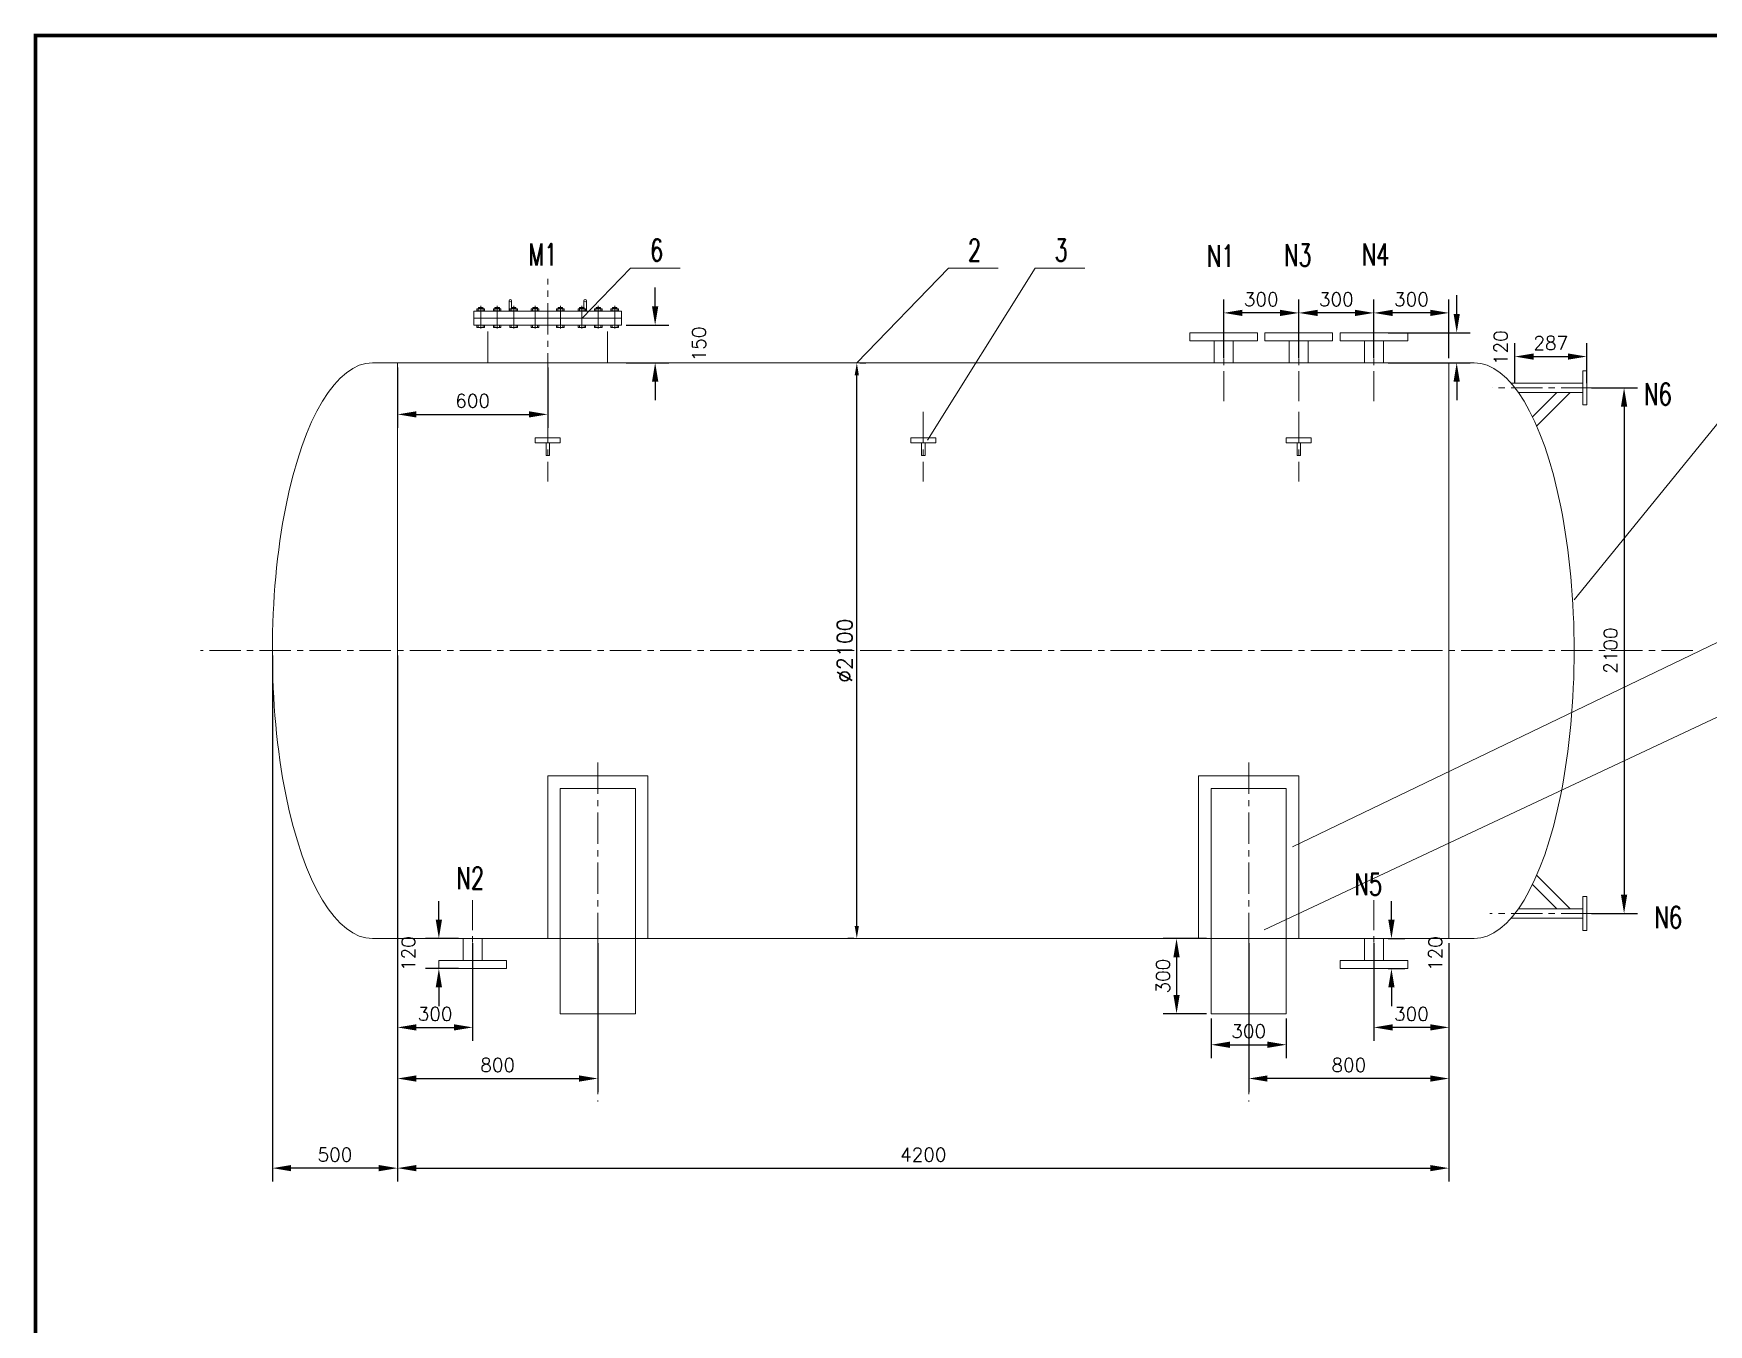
# Model space of a CAD drawing. Extents: x -43674 to -28992, y 5627 to 15941.
# Drawn here: x -43674 to -36983, y 10784 to 15941 of the extents above; entities that cross this region are included whole.
import ezdxf

# ---------------------------------------------------------------- set-up
doc = ezdxf.new("R2010")
doc.units = 0
doc.header["$LTSCALE"] = 100
doc.header["$MEASUREMENT"] = 0
doc.linetypes.add('CENTER', pattern=[2, 1.25, -0.25, 0.25, -0.25])
doc.layers.get('0').update_dxf_attribs({"linetype": 'CONTINUOUS', "lineweight": 15})
doc.layers.get('DEFPOINTS').update_dxf_attribs({"linetype": 'CONTINUOUS', "lineweight": 15})
for name, color, linetype, lineweight in [('CEN', 1, 'CENTER', 9), ('CENTER', 1, 'CENTER', 9), ('DIM', 3, 'CONTINUOUS', 15), ('TEXT', 4, 'CONTINUOUS', 15)]:
    doc.layers.add(name, color=color, linetype=linetype, lineweight=lineweight)
doc.styles.add('ROMANS', font='romans', dxfattribs={"bigfont": 'HZTXT.SHX'})
doc.dimstyles.get("Standard").update_dxf_attribs({"dimtxt": 0.18, "dimasz": 0.18, "dimexe": 0.18, "dimexo": 0.0625, "dimgap": 0.09, "dimtad": 0, "dimtih": 1, "dimtoh": 1, "dimdec": 4, "dimzin": 0, "dimdsep": 46, "dimtxsty": 'Standard', "dimcen": 0.09, "dimadec": 0, "dimazin": 0, "dimtfac": 1, "dimtdec": 4, "dimtofl": 0, "dimtmove": 0, "dimatfit": 3, "dimfxl": 1, "dimtolj": 1, "dimtzin": 0, "dimarcsym": 0})

# ---------------------------------------------------------------- blocks, each defined once
blk = doc.blocks.new('*D6')
at = {"layer": 'DEFPOINTS', "color": 0}
for p in [(-40386, 14625.8), (-40385, 14625.8), (-40384, 12325.8)]:
    blk.add_point(p, dxfattribs=at)
at = {"layer": 'DIM', "color": 0, "lineweight": -2}
for p, q in [((-40373.5, 14625.8), (-40349, 14625.8)), ((-40385, 12375.8), (-40385, 14575.8)), ((-40396.5, 12325.8), (-40421, 12325.8))]:
    blk.add_line(p, q, dxfattribs=at)
at = {"layer": 'DIM', "color": 0}
for points in [[(-40393.4, 14575.8), (-40376.7, 14575.8), (-40385, 14625.8)], [(-40393.4, 12375.8), (-40376.7, 12375.8), (-40385, 12325.8)]]:
    blk.add_solid(points, dxfattribs=at)
at = {"layer": 'DIM', "color": 0, "insert": (-40433, 13475.8), "char_height": 60, "attachment_point": 5, "rotation": 90, "style": 'ROMANS'}
blk.add_mtext('\\A1;%%c2100', dxfattribs=at)
blk = doc.blocks.new('*D7')
at = {"color": 0, "lineweight": -2}
for p, q in [((-42219.5, 12307.1), (-42219.5, 11354.9)), ((-38019.5, 12307.1), (-38019.5, 11354.9)), ((-42144.5, 11408.9), (-38094.5, 11408.9))]:
    blk.add_line(p, q, dxfattribs=at)
at = {"color": 0}
for points in [[(-42144.5, 11421.4), (-42144.5, 11396.4), (-42219.5, 11408.9)], [(-38094.5, 11421.4), (-38094.5, 11396.4), (-38019.5, 11408.9)]]:
    blk.add_solid(points, dxfattribs=at)
at = {"layer": 'DEFPOINTS', "color": 0}
for p in [(-42219.5, 12325.8), (-38019.5, 12325.8), (-38019.5, 11408.9)]:
    blk.add_point(p, dxfattribs=at)
at = {"color": 0, "insert": (-40119.5, 11462.9), "char_height": 54, "attachment_point": 5, "style": 'ROMANS'}
blk.add_mtext('\\A1;4200', dxfattribs=at)
blk = doc.blocks.new('*D8')
at = {"color": 0, "lineweight": -2}
for p, q in [((-42219.5, 14607.1), (-42219.5, 14365.5)), ((-41619.5, 14607.1), (-41619.5, 14365.5)), ((-42144.5, 14419.5), (-41694.5, 14419.5))]:
    blk.add_line(p, q, dxfattribs=at)
at = {"color": 0}
for points in [[(-42144.5, 14432), (-42144.5, 14407), (-42219.5, 14419.5)], [(-41694.5, 14432), (-41694.5, 14407), (-41619.5, 14419.5)]]:
    blk.add_solid(points, dxfattribs=at)
at = {"layer": 'DEFPOINTS', "color": 0}
for p in [(-42219.5, 14625.8), (-41619.5, 14625.8), (-41619.5, 14419.5)]:
    blk.add_point(p, dxfattribs=at)
at = {"color": 0, "insert": (-41919.5, 14473.5), "char_height": 54, "attachment_point": 5, "style": 'ROMANS'}
blk.add_mtext('\\A1;600', dxfattribs=at)
blk = doc.blocks.new('*D9')
at = {"color": 0, "lineweight": -2}
for p, q in [((-41190.5, 14850.8), (-41190.5, 14925.8)), ((-41305.7, 14775.8), (-41136.5, 14775.8)), ((-41305.7, 14625.8), (-41136.5, 14625.8)), ((-41190.5, 14550.8), (-41190.5, 14475.8))]:
    blk.add_line(p, q, dxfattribs=at)
at = {"color": 0}
for points in [[(-41203, 14850.8), (-41178, 14850.8), (-41190.5, 14775.8)], [(-41203, 14550.8), (-41178, 14550.8), (-41190.5, 14625.8)]]:
    blk.add_solid(points, dxfattribs=at)
at = {"layer": 'DEFPOINTS', "color": 0}
for p in [(-41324.5, 14775.8), (-41324.5, 14625.8), (-41190.5, 14625.8)]:
    blk.add_point(p, dxfattribs=at)
at = {"color": 0, "insert": (-41015, 14700.8), "char_height": 54, "attachment_point": 5, "rotation": 90, "style": 'ROMANS'}
blk.add_mtext('\\A1;150', dxfattribs=at)
blk = doc.blocks.new('*D10')
at = {"color": 0, "lineweight": -2}
for p, q in [((-42719.5, 13457.1), (-42719.5, 11354.9)), ((-42219.5, 13457.1), (-42219.5, 11354.9)), ((-42294.5, 11408.9), (-42644.5, 11408.9))]:
    blk.add_line(p, q, dxfattribs=at)
at = {"color": 0}
for points in [[(-42644.5, 11421.4), (-42644.5, 11396.4), (-42719.5, 11408.9)], [(-42294.5, 11421.4), (-42294.5, 11396.4), (-42219.5, 11408.9)]]:
    blk.add_solid(points, dxfattribs=at)
at = {"layer": 'DEFPOINTS', "color": 0}
for p in [(-42719.5, 13475.8), (-42219.5, 13475.8), (-42719.5, 11408.9)]:
    blk.add_point(p, dxfattribs=at)
at = {"color": 0, "insert": (-42469.5, 11462.9), "char_height": 54, "attachment_point": 5, "style": 'ROMANS'}
blk.add_mtext('\\A1;500', dxfattribs=at)
blk = doc.blocks.new('*D11')
at = {"color": 0, "lineweight": -2}
for p, q in [((-37450.7, 14525.8), (-37266.1, 14525.8)), ((-37320.1, 14450.8), (-37320.1, 12500.8)), ((-37450.7, 12425.8), (-37266.1, 12425.8))]:
    blk.add_line(p, q, dxfattribs=at)
at = {"color": 0}
for points in [[(-37332.6, 14450.8), (-37307.6, 14450.8), (-37320.1, 14525.8)], [(-37332.6, 12500.8), (-37307.6, 12500.8), (-37320.1, 12425.8)]]:
    blk.add_solid(points, dxfattribs=at)
at = {"layer": 'DEFPOINTS', "color": 0}
for p in [(-37469.5, 14525.8), (-37469.5, 12425.8), (-37320.1, 12425.8)]:
    blk.add_point(p, dxfattribs=at)
at = {"color": 0, "insert": (-37374.1, 13475.8), "char_height": 54, "attachment_point": 5, "rotation": 90, "style": 'ROMANS'}
blk.add_mtext('\\A1;2100', dxfattribs=at)
blk = doc.blocks.new('*D12')
at = {"color": 0, "lineweight": -2}
for p, q in [((-37756.4, 14544.6), (-37756.4, 14704.4)), ((-37469.5, 14544.6), (-37469.5, 14704.4)), ((-37681.4, 14650.4), (-37544.5, 14650.4))]:
    blk.add_line(p, q, dxfattribs=at)
at = {"color": 0}
for points in [[(-37681.4, 14662.9), (-37681.4, 14637.9), (-37756.4, 14650.4)], [(-37544.5, 14662.9), (-37544.5, 14637.9), (-37469.5, 14650.4)]]:
    blk.add_solid(points, dxfattribs=at)
at = {"layer": 'DEFPOINTS', "color": 0}
for p in [(-37469.5, 14650.4), (-37756.4, 14525.8), (-37469.5, 14525.8)]:
    blk.add_point(p, dxfattribs=at)
at = {"color": 0, "insert": (-37612.9, 14704.4), "char_height": 54, "attachment_point": 5, "style": 'ROMANS'}
blk.add_mtext('\\A1;287', dxfattribs=at)
blk = doc.blocks.new('*D13')
at = {"color": 0, "lineweight": -2}
for p, q in [((-38319.5, 14644.6), (-38319.5, 14878.8)), ((-38019.5, 14644.6), (-38019.5, 14878.8)), ((-38094.5, 14824.8), (-38244.5, 14824.8))]:
    blk.add_line(p, q, dxfattribs=at)
at = {"color": 0}
for points in [[(-38244.5, 14837.3), (-38244.5, 14812.3), (-38319.5, 14824.8)], [(-38094.5, 14837.3), (-38094.5, 14812.3), (-38019.5, 14824.8)]]:
    blk.add_solid(points, dxfattribs=at)
at = {"layer": 'DEFPOINTS', "color": 0}
for p in [(-38319.5, 14824.8), (-38319.5, 14625.8), (-38019.5, 14625.8)]:
    blk.add_point(p, dxfattribs=at)
at = {"color": 0, "insert": (-38169.5, 14878.8), "char_height": 54, "attachment_point": 5, "style": 'ROMANS'}
blk.add_mtext('\\A1;300', dxfattribs=at)
blk = doc.blocks.new('*D14')
at = {"color": 0, "lineweight": -2}
for p, q in [((-38619.5, 14644.6), (-38619.5, 14878.8)), ((-38319.5, 14644.6), (-38319.5, 14878.8)), ((-38394.5, 14824.8), (-38544.5, 14824.8))]:
    blk.add_line(p, q, dxfattribs=at)
at = {"color": 0}
for points in [[(-38544.5, 14837.3), (-38544.5, 14812.3), (-38619.5, 14824.8)], [(-38394.5, 14837.3), (-38394.5, 14812.3), (-38319.5, 14824.8)]]:
    blk.add_solid(points, dxfattribs=at)
at = {"layer": 'DEFPOINTS', "color": 0}
for p in [(-38619.5, 14824.8), (-38619.5, 14625.8), (-38319.5, 14625.8)]:
    blk.add_point(p, dxfattribs=at)
at = {"color": 0, "insert": (-38469.5, 14878.8), "char_height": 54, "attachment_point": 5, "style": 'ROMANS'}
blk.add_mtext('\\A1;300', dxfattribs=at)
blk = doc.blocks.new('*D15')
at = {"color": 0, "lineweight": -2}
for p, q in [((-38919.5, 14644.6), (-38919.5, 14878.8)), ((-38619.5, 14644.6), (-38619.5, 14878.8)), ((-38694.5, 14824.8), (-38844.5, 14824.8))]:
    blk.add_line(p, q, dxfattribs=at)
at = {"color": 0}
for points in [[(-38844.5, 14837.3), (-38844.5, 14812.3), (-38919.5, 14824.8)], [(-38694.5, 14837.3), (-38694.5, 14812.3), (-38619.5, 14824.8)]]:
    blk.add_solid(points, dxfattribs=at)
at = {"layer": 'DEFPOINTS', "color": 0}
for p in [(-38919.5, 14824.8), (-38919.5, 14625.8), (-38619.5, 14625.8)]:
    blk.add_point(p, dxfattribs=at)
at = {"color": 0, "insert": (-38769.5, 14878.8), "char_height": 54, "attachment_point": 5, "style": 'ROMANS'}
blk.add_mtext('\\A1;300', dxfattribs=at)
blk = doc.blocks.new('*D16')
at = {"color": 0, "lineweight": -2}
for p, q in [((-37988.7, 14820.8), (-37988.7, 14895.8)), ((-38262.7, 14745.8), (-37934.7, 14745.8)), ((-38262.7, 14625.8), (-37934.7, 14625.8)), ((-37988.7, 14550.8), (-37988.7, 14475.8))]:
    blk.add_line(p, q, dxfattribs=at)
at = {"color": 0}
for points in [[(-38001.2, 14820.8), (-37976.2, 14820.8), (-37988.7, 14745.8)], [(-38001.2, 14550.8), (-37976.2, 14550.8), (-37988.7, 14625.8)]]:
    blk.add_solid(points, dxfattribs=at)
at = {"layer": 'DEFPOINTS', "color": 0}
for p in [(-38281.5, 14745.8), (-38281.5, 14625.8), (-37988.7, 14625.8)]:
    blk.add_point(p, dxfattribs=at)
at = {"color": 0, "insert": (-37813.2, 14685.8), "char_height": 54, "attachment_point": 5, "rotation": 90, "style": 'ROMANS'}
blk.add_mtext('\\A1;120', dxfattribs=at)
blk = doc.blocks.new('*D17')
at = {"color": 0, "lineweight": -2}
for p, q in [((-38319.5, 12307.1), (-38319.5, 11917)), ((-38019.5, 12307.1), (-38019.5, 11917)), ((-38094.5, 11971), (-38244.5, 11971))]:
    blk.add_line(p, q, dxfattribs=at)
at = {"color": 0}
for points in [[(-38244.5, 11983.5), (-38244.5, 11958.5), (-38319.5, 11971)], [(-38094.5, 11983.5), (-38094.5, 11958.5), (-38019.5, 11971)]]:
    blk.add_solid(points, dxfattribs=at)
at = {"layer": 'DEFPOINTS', "color": 0}
for p in [(-38319.5, 12325.8), (-38019.5, 12325.8), (-38319.5, 11971)]:
    blk.add_point(p, dxfattribs=at)
at = {"color": 0, "insert": (-38169.5, 12025), "char_height": 54, "attachment_point": 5, "style": 'ROMANS'}
blk.add_mtext('\\A1;300', dxfattribs=at)
blk = doc.blocks.new('*D18')
at = {"color": 0, "lineweight": -2}
for p, q in [((-42219.5, 12307.1), (-42219.5, 11917)), ((-41919.5, 12307.1), (-41919.5, 11917)), ((-42144.5, 11971), (-41994.5, 11971))]:
    blk.add_line(p, q, dxfattribs=at)
at = {"color": 0}
for points in [[(-42144.5, 11983.5), (-42144.5, 11958.5), (-42219.5, 11971)], [(-41994.5, 11983.5), (-41994.5, 11958.5), (-41919.5, 11971)]]:
    blk.add_solid(points, dxfattribs=at)
at = {"layer": 'DEFPOINTS', "color": 0}
for p in [(-42219.5, 12325.8), (-41919.5, 12325.8), (-41919.5, 11971)]:
    blk.add_point(p, dxfattribs=at)
at = {"color": 0, "insert": (-42069.5, 12025), "char_height": 54, "attachment_point": 5, "style": 'ROMANS'}
blk.add_mtext('\\A1;300', dxfattribs=at)
blk = doc.blocks.new('*D19')
at = {"color": 0, "lineweight": -2}
for p, q in [((-42054.5, 12400.8), (-42054.5, 12475.8)), ((-41976.2, 12325.8), (-42108.5, 12325.8)), ((-41976.2, 12205.8), (-42108.5, 12205.8)), ((-42054.5, 12130.8), (-42054.5, 12055.8))]:
    blk.add_line(p, q, dxfattribs=at)
at = {"color": 0}
for points in [[(-42067, 12400.8), (-42042, 12400.8), (-42054.5, 12325.8)], [(-42067, 12130.8), (-42042, 12130.8), (-42054.5, 12205.8)]]:
    blk.add_solid(points, dxfattribs=at)
at = {"layer": 'DEFPOINTS', "color": 0}
for p in [(-42054.5, 12325.8), (-41957.5, 12325.8), (-41957.5, 12205.8)]:
    blk.add_point(p, dxfattribs=at)
at = {"color": 0, "insert": (-42176, 12265.8), "char_height": 54, "attachment_point": 5, "rotation": 90, "style": 'ROMANS'}
blk.add_mtext('\\A1;120', dxfattribs=at)
blk = doc.blocks.new('*D20')
at = {"color": 0, "lineweight": -2}
for p, q in [((-38249.4, 12400.8), (-38249.4, 12475.8)), ((-38262.7, 12325.8), (-38195.4, 12325.8)), ((-38262.7, 12205.8), (-38195.4, 12205.8)), ((-38249.4, 12130.8), (-38249.4, 12055.8))]:
    blk.add_line(p, q, dxfattribs=at)
at = {"color": 0}
for points in [[(-38261.9, 12400.8), (-38236.9, 12400.8), (-38249.4, 12325.8)], [(-38261.9, 12130.8), (-38236.9, 12130.8), (-38249.4, 12205.8)]]:
    blk.add_solid(points, dxfattribs=at)
at = {"layer": 'DEFPOINTS', "color": 0}
for p in [(-38281.5, 12325.8), (-38281.5, 12205.8), (-38249.4, 12205.8)]:
    blk.add_point(p, dxfattribs=at)
at = {"color": 0, "insert": (-38073.9, 12265.8), "char_height": 54, "attachment_point": 5, "rotation": 90, "style": 'ROMANS'}
blk.add_mtext('\\A1;120', dxfattribs=at)
blk = doc.blocks.new('*D21')
at = {"color": 0, "lineweight": -2}
for p, q in [((-38819.5, 12307.1), (-38819.5, 11712.8)), ((-38019.5, 12307.1), (-38019.5, 11712.8)), ((-38094.5, 11766.8), (-38744.5, 11766.8))]:
    blk.add_line(p, q, dxfattribs=at)
at = {"color": 0}
for points in [[(-38744.5, 11779.3), (-38744.5, 11754.3), (-38819.5, 11766.8)], [(-38094.5, 11779.3), (-38094.5, 11754.3), (-38019.5, 11766.8)]]:
    blk.add_solid(points, dxfattribs=at)
at = {"layer": 'DEFPOINTS', "color": 0}
for p in [(-38819.5, 12325.8), (-38019.5, 12325.8), (-38819.5, 11766.8)]:
    blk.add_point(p, dxfattribs=at)
at = {"color": 0, "insert": (-38419.5, 11820.8), "char_height": 54, "attachment_point": 5, "style": 'ROMANS'}
blk.add_mtext('\\A1;800', dxfattribs=at)
blk = doc.blocks.new('*D22')
at = {"color": 0, "lineweight": -2}
for p, q in [((-42219.5, 12307.1), (-42219.5, 11712.8)), ((-41419.5, 12307.1), (-41419.5, 11712.8)), ((-42144.5, 11766.8), (-41494.5, 11766.8))]:
    blk.add_line(p, q, dxfattribs=at)
at = {"color": 0}
for points in [[(-42144.5, 11779.3), (-42144.5, 11754.3), (-42219.5, 11766.8)], [(-41494.5, 11779.3), (-41494.5, 11754.3), (-41419.5, 11766.8)]]:
    blk.add_solid(points, dxfattribs=at)
at = {"layer": 'DEFPOINTS', "color": 0}
for p in [(-42219.5, 12325.8), (-41419.5, 12325.8), (-41419.5, 11766.8)]:
    blk.add_point(p, dxfattribs=at)
at = {"color": 0, "insert": (-41819.5, 11820.8), "char_height": 54, "attachment_point": 5, "style": 'ROMANS'}
blk.add_mtext('\\A1;800', dxfattribs=at)
blk = doc.blocks.new('*D23')
at = {"color": 0, "lineweight": -2}
for p, q in [((-38969.5, 12007.1), (-38969.5, 11847.8)), ((-38669.5, 12007.1), (-38669.5, 11847.8)), ((-38894.5, 11901.8), (-38744.5, 11901.8))]:
    blk.add_line(p, q, dxfattribs=at)
at = {"color": 0}
for points in [[(-38894.5, 11914.3), (-38894.5, 11889.3), (-38969.5, 11901.8)], [(-38744.5, 11914.3), (-38744.5, 11889.3), (-38669.5, 11901.8)]]:
    blk.add_solid(points, dxfattribs=at)
at = {"layer": 'DEFPOINTS', "color": 0}
for p in [(-38969.5, 12025.8), (-38669.5, 12025.8), (-38669.5, 11901.8)]:
    blk.add_point(p, dxfattribs=at)
at = {"color": 0, "insert": (-38819.5, 11955.8), "char_height": 54, "attachment_point": 5, "style": 'ROMANS'}
blk.add_mtext('\\A1;300', dxfattribs=at)
blk = doc.blocks.new('*D24')
at = {"color": 0, "lineweight": -2}
for p, q in [((-38988.2, 12325.8), (-39161.8, 12325.8)), ((-39107.8, 12250.8), (-39107.8, 12100.8)), ((-38988.2, 12025.8), (-39161.8, 12025.8))]:
    blk.add_line(p, q, dxfattribs=at)
at = {"color": 0}
for points in [[(-39120.3, 12250.8), (-39095.3, 12250.8), (-39107.8, 12325.8)], [(-39120.3, 12100.8), (-39095.3, 12100.8), (-39107.8, 12025.8)]]:
    blk.add_solid(points, dxfattribs=at)
at = {"layer": 'DEFPOINTS', "color": 0}
for p in [(-38969.5, 12325.8), (-39107.8, 12025.8), (-38969.5, 12025.8)]:
    blk.add_point(p, dxfattribs=at)
at = {"color": 0, "insert": (-39161.8, 12175.8), "char_height": 54, "attachment_point": 5, "rotation": 90, "style": 'ROMANS'}
blk.add_mtext('\\A1;300', dxfattribs=at)

msp = doc.modelspace()

# ---------------------------------------------------------------- linework, layer by layer
for p, q in [((-41482.3, 14803.80287), (-41288.31788, 15004.09406)), ((-41288.31788, 15004.09406), (-41090.07397, 15004.09406)), ((-40385.04167, 14625.80287), (-40018.66646, 15004.09406)), ((-40102.03542, 14315.99175), (-39672.80807, 15004.09406)), ((-40018.66646, 15004.09406), (-39820.42255, 15004.09406)), ((-39672.80807, 15004.09406), (-39474.56416, 15004.09406)), ((-37519.49979, 13678.52867), (-36608.93059, 14798.86786)), ((-42319.49979, 14625.80287), (-42219.49979, 14625.80287)), ((-38019.49979, 14625.80287), (-38019.49979, 12325.80287)), ((-37919.49979, 14625.80287), (-38019.49979, 14625.80287)), ((-41669.49979, 14325.80287), (-41569.49979, 14325.80287)), ((-41669.49979, 14305.80287), (-41669.49979, 14325.80287)), ((-41569.49979, 14325.80287), (-41569.49979, 14305.80287)), ((-40169.49979, 14325.80287), (-40069.49979, 14325.80287)), ((-40169.49979, 14305.80287), (-40169.49979, 14325.80287)), ((-40069.49979, 14325.80287), (-40069.49979, 14305.80287)), ((-38669.49979, 14325.80287), (-38569.49979, 14325.80287)), ((-38669.49979, 14305.80287), (-38669.49979, 14325.80287)), ((-38569.49979, 14325.80287), (-38569.49979, 14305.80287)), ((-41569.49979, 14305.80287), (-41669.49979, 14305.80287)), ((-41626.49979, 14255.80287), (-41626.49979, 14305.80287)), ((-41626.49979, 14255.80287), (-41612.49979, 14255.80287)), ((-41612.49979, 14255.80287), (-41612.49979, 14305.80287)), ((-40069.49979, 14305.80287), (-40169.49979, 14305.80287)), ((-40126.49979, 14255.80287), (-40126.49979, 14305.80287)), ((-40126.49979, 14255.80287), (-40112.49979, 14255.80287)), ((-40112.49979, 14255.80287), (-40112.49979, 14305.80287)), ((-38569.49979, 14305.80287), (-38669.49979, 14305.80287)), ((-38626.49979, 14255.80287), (-38626.49979, 14305.80287)), ((-38626.49979, 14255.80287), (-38612.49979, 14255.80287)), ((-38612.49979, 14255.80287), (-38612.49979, 14305.80287)), ((-38644.3154, 12692.14987), (-36608.93059, 13672.07893)), ((-38757.13048, 12360.37937), (-36608.93059, 13370.11566)), ((-41619.49979, 12325.80287), (-41619.49979, 12975.80287)), ((-41619.49979, 12975.80287), (-41219.49979, 12975.80287)), ((-41569.49979, 12925.80287), (-41569.49979, 12025.80287)), ((-41569.49979, 12925.80287), (-41269.49979, 12925.80287)), ((-41269.49979, 12025.80287), (-41269.49979, 12925.80287)), ((-41219.49979, 12975.80287), (-41219.49979, 12325.80287)), ((-39019.49979, 12325.80287), (-39019.49979, 12975.80287)), ((-39019.49979, 12975.80287), (-38619.49979, 12975.80287)), ((-38969.49979, 12925.80287), (-38969.49979, 12025.80287)), ((-38969.49979, 12925.80287), (-38669.49979, 12925.80287)), ((-38669.49979, 12025.80287), (-38669.49979, 12925.80287)), ((-38619.49979, 12975.80287), (-38619.49979, 12325.80287)), ((-42319.49979, 12325.80287), (-42219.49979, 12325.80287)), ((-41569.49979, 12325.80287), (-41269.49979, 12325.80287)), ((-38969.49979, 12325.80287), (-38669.49979, 12325.80287)), ((-37919.49979, 12325.80287), (-38019.49979, 12325.80287)), ((-41569.49979, 12025.80287), (-41269.49979, 12025.80287)), ((-38969.49979, 12025.80287), (-38669.49979, 12025.80287))]:
    msp.add_line(p, q)
at = {"linetype": 'CENTER'}
for p, q in [((-41619.49979, 14538.78622), (-41619.49979, 14961.43025)), ((-41619.49979, 14429.42589), (-41619.49979, 14151.64857)), ((-40119.49979, 14429.42589), (-40119.49979, 14151.64857)), ((-38619.49979, 14429.42589), (-38619.49979, 14151.64857)), ((-41419.49979, 13029.1341), (-41419.49979, 11675.25762)), ((-38819.49979, 13029.1341), (-38819.49979, 11675.25762))]:
    msp.add_line(p, q, dxfattribs=at)
at = {"color": 7}
for p, q in [((-41773.72161, 14873.40095), (-41773.72161, 14831.80287)), ((-41764.07527, 14873.40095), (-41764.07527, 14845.76709)), ((-41474.92432, 14873.40095), (-41474.92432, 14845.76709)), ((-41465.27798, 14873.40095), (-41465.27798, 14831.80287)), ((-41619.49979, 14831.80287), (-41914.49979, 14831.80287)), ((-41914.49979, 14831.80287), (-41914.49979, 14803.80287)), ((-41619.49979, 14803.80287), (-41914.49979, 14803.80287)), ((-41914.49979, 14803.80287), (-41914.49979, 14775.80287)), ((-41902.1866, 14831.80287), (-41902.1866, 14839.73333)), ((-41902.1866, 14833.33524), (-41872.01716, 14833.33524)), ((-41900.46404, 14841.45589), (-41887.10188, 14841.45589)), ((-41896.88234, 14833.33524), (-41896.88234, 14839.73333)), ((-41896.0592, 14845.21754), (-41894.68115, 14846.59559)), ((-41896.0592, 14841.45589), (-41896.0592, 14845.21754)), ((-41896.0592, 14845.21754), (-41878.14457, 14845.21754)), ((-41894.68115, 14846.59559), (-41879.52262, 14846.59559)), ((-41873.73972, 14841.45589), (-41887.10188, 14841.45589)), ((-41879.52262, 14846.59559), (-41878.14457, 14845.21754)), ((-41878.14457, 14841.45589), (-41878.14457, 14845.21754)), ((-41877.32143, 14833.33524), (-41877.32143, 14839.73333)), ((-41872.01716, 14831.80287), (-41872.01716, 14839.73333)), ((-41619.49979, 14803.80287), (-41858.49979, 14803.80287)), ((-41836.5834, 14831.80287), (-41836.5834, 14839.73333)), ((-41836.5834, 14833.33524), (-41806.41396, 14833.33524)), ((-41834.86084, 14841.45589), (-41821.49868, 14841.45589)), ((-41831.27914, 14833.33524), (-41831.27914, 14839.73333)), ((-41830.456, 14845.21754), (-41829.07795, 14846.59559)), ((-41830.456, 14841.45589), (-41830.456, 14845.21754)), ((-41830.456, 14845.21754), (-41812.54137, 14845.21754)), ((-41829.07795, 14846.59559), (-41813.91942, 14846.59559)), ((-41808.13652, 14841.45589), (-41821.49868, 14841.45589)), ((-41813.91942, 14846.59559), (-41812.54137, 14845.21754)), ((-41812.54137, 14841.45589), (-41812.54137, 14845.21754)), ((-41811.71823, 14833.33524), (-41811.71823, 14839.73333)), ((-41806.41396, 14831.80287), (-41806.41396, 14839.73333)), ((-41594.22918, 14803.55287), (-41779.09807, 14803.55287)), ((-41770.75223, 14831.80287), (-41770.75223, 14839.73333)), ((-41770.75223, 14833.33524), (-41740.58279, 14833.33524)), ((-41769.02967, 14841.45589), (-41755.66751, 14841.45589)), ((-41765.44796, 14833.33524), (-41765.44796, 14839.73333)), ((-41764.62482, 14845.21754), (-41763.24678, 14846.59559)), ((-41764.62482, 14845.21754), (-41746.71019, 14845.21754)), ((-41764.62482, 14841.45589), (-41764.62482, 14845.21754)), ((-41763.24678, 14846.59559), (-41748.08824, 14846.59559)), ((-41742.30535, 14841.45589), (-41755.66751, 14841.45589)), ((-41748.08824, 14846.59559), (-41746.71019, 14845.21754)), ((-41746.71019, 14841.45589), (-41746.71019, 14845.21754)), ((-41745.88705, 14833.33524), (-41745.88705, 14839.73333)), ((-41740.58279, 14831.80287), (-41740.58279, 14839.73333)), ((-41685.12575, 14831.80287), (-41685.12575, 14839.73333)), ((-41685.12575, 14833.33524), (-41654.95631, 14833.33524)), ((-41683.40319, 14841.45589), (-41670.04103, 14841.45589)), ((-41679.82149, 14833.33524), (-41679.82149, 14839.73333)), ((-41678.99835, 14845.21754), (-41677.6203, 14846.59559)), ((-41678.99835, 14845.21754), (-41661.08372, 14845.21754)), ((-41678.99835, 14841.45589), (-41678.99835, 14845.21754)), ((-41677.6203, 14846.59559), (-41662.46176, 14846.59559)), ((-41656.67887, 14841.45589), (-41670.04103, 14841.45589)), ((-41662.46176, 14846.59559), (-41661.08372, 14845.21754)), ((-41661.64541, 14841.42246), (-41661.64541, 14841.45589)), ((-41661.08372, 14841.45589), (-41661.08372, 14845.21754)), ((-41660.26058, 14833.33524), (-41660.26058, 14839.73333)), ((-41654.95631, 14831.80287), (-41654.95631, 14839.73333)), ((-41619.49979, 14831.80287), (-41324.49979, 14831.80287)), ((-41619.49979, 14803.80287), (-41324.49979, 14803.80287)), ((-41619.49979, 14803.80287), (-41324.49979, 14803.80287)), ((-41584.04328, 14831.80287), (-41584.04328, 14839.73333)), ((-41553.87384, 14833.33524), (-41584.04328, 14833.33524)), ((-41582.32072, 14841.45589), (-41568.95856, 14841.45589)), ((-41578.73901, 14833.33524), (-41578.73901, 14839.73333)), ((-41576.53783, 14846.59559), (-41577.91587, 14845.21754)), ((-41577.91587, 14841.45589), (-41577.91587, 14845.21754)), ((-41560.00124, 14845.21754), (-41577.91587, 14845.21754)), ((-41577.35418, 14841.42246), (-41577.35418, 14841.45589)), ((-41561.37929, 14846.59559), (-41576.53783, 14846.59559)), ((-41555.5964, 14841.45589), (-41568.95856, 14841.45589)), ((-41560.00124, 14845.21754), (-41561.37929, 14846.59559)), ((-41560.00124, 14841.45589), (-41560.00124, 14845.21754)), ((-41559.1781, 14833.33524), (-41559.1781, 14839.73333)), ((-41553.87384, 14831.80287), (-41553.87384, 14839.73333)), ((-41498.4168, 14831.80287), (-41498.4168, 14839.73333)), ((-41468.24736, 14833.33524), (-41498.4168, 14833.33524)), ((-41496.69424, 14841.45589), (-41483.33208, 14841.45589)), ((-41493.11254, 14833.33524), (-41493.11254, 14839.73333)), ((-41490.91135, 14846.59559), (-41492.2894, 14845.21754)), ((-41474.37477, 14845.21754), (-41492.2894, 14845.21754)), ((-41492.2894, 14841.45589), (-41492.2894, 14845.21754)), ((-41475.75281, 14846.59559), (-41490.91135, 14846.59559)), ((-41469.96992, 14841.45589), (-41483.33208, 14841.45589)), ((-41474.37477, 14845.21754), (-41475.75281, 14846.59559)), ((-41474.37477, 14841.45589), (-41474.37477, 14845.21754)), ((-41473.55163, 14833.33524), (-41473.55163, 14839.73333)), ((-41468.24736, 14831.80287), (-41468.24736, 14839.73333)), ((-41432.58563, 14831.80287), (-41432.58563, 14839.73333)), ((-41402.41619, 14833.33524), (-41432.58563, 14833.33524)), ((-41430.86307, 14841.45589), (-41417.50091, 14841.45589)), ((-41427.28136, 14833.33524), (-41427.28136, 14839.73333)), ((-41425.08017, 14846.59559), (-41426.45822, 14845.21754)), ((-41408.54359, 14845.21754), (-41426.45822, 14845.21754)), ((-41426.45822, 14841.45589), (-41426.45822, 14845.21754)), ((-41409.92164, 14846.59559), (-41425.08017, 14846.59559)), ((-41404.13875, 14841.45589), (-41417.50091, 14841.45589)), ((-41408.54359, 14845.21754), (-41409.92164, 14846.59559)), ((-41408.54359, 14841.45589), (-41408.54359, 14845.21754)), ((-41407.72045, 14833.33524), (-41407.72045, 14839.73333)), ((-41402.41619, 14831.80287), (-41402.41619, 14839.73333)), ((-41366.98243, 14831.80287), (-41366.98243, 14839.73333)), ((-41336.81299, 14833.33524), (-41366.98243, 14833.33524)), ((-41365.25987, 14841.45589), (-41351.89771, 14841.45589)), ((-41361.67816, 14833.33524), (-41361.67816, 14839.73333)), ((-41359.47697, 14846.59559), (-41360.85502, 14845.21754)), ((-41360.85502, 14841.45589), (-41360.85502, 14845.21754)), ((-41342.94039, 14845.21754), (-41360.85502, 14845.21754)), ((-41344.31844, 14846.59559), (-41359.47697, 14846.59559)), ((-41338.53555, 14841.45589), (-41351.89771, 14841.45589)), ((-41342.94039, 14845.21754), (-41344.31844, 14846.59559)), ((-41342.94039, 14841.45589), (-41342.94039, 14845.21754)), ((-41342.11725, 14833.33524), (-41342.11725, 14839.73333)), ((-41336.81299, 14831.80287), (-41336.81299, 14839.73333)), ((-41324.49979, 14831.80287), (-41324.49979, 14803.80287)), ((-41324.49979, 14803.80287), (-41324.49979, 14775.80287)), ((-41619.49979, 14775.80287), (-41914.49979, 14775.80287)), ((-41902.1866, 14775.80287), (-41902.1866, 14768.04075)), ((-41900.46404, 14766.31819), (-41887.10188, 14766.31819)), ((-41896.88234, 14775.80287), (-41896.88234, 14768.04075)), ((-41873.73972, 14766.31819), (-41887.10188, 14766.31819)), ((-41877.32143, 14775.80287), (-41877.32143, 14768.04075)), ((-41872.01716, 14775.80287), (-41872.01716, 14768.04075)), ((-41836.5834, 14775.80287), (-41836.5834, 14768.04075)), ((-41834.86084, 14766.31819), (-41821.49868, 14766.31819)), ((-41831.27914, 14775.80287), (-41831.27914, 14768.04075)), ((-41808.13652, 14766.31819), (-41821.49868, 14766.31819)), ((-41811.71823, 14775.80287), (-41811.71823, 14768.04075)), ((-41806.41396, 14775.80287), (-41806.41396, 14768.04075)), ((-41770.75223, 14775.80287), (-41770.75223, 14768.04075)), ((-41769.02967, 14766.31819), (-41755.66751, 14766.31819)), ((-41765.44796, 14775.80287), (-41765.44796, 14768.04075)), ((-41742.30535, 14766.31819), (-41755.66751, 14766.31819)), ((-41745.88705, 14775.80287), (-41745.88705, 14768.04075)), ((-41740.58279, 14775.80287), (-41740.58279, 14768.04075)), ((-41685.12575, 14775.80287), (-41685.12575, 14768.04075)), ((-41683.40319, 14766.31819), (-41670.04103, 14766.31819)), ((-41679.82149, 14775.80287), (-41679.82149, 14768.04075)), ((-41656.67887, 14766.31819), (-41670.04103, 14766.31819)), ((-41660.26058, 14775.80287), (-41660.26058, 14768.04075)), ((-41654.95631, 14775.80287), (-41654.95631, 14768.04075)), ((-41619.49979, 14775.80287), (-41324.49979, 14775.80287)), ((-41584.04328, 14775.80287), (-41584.04328, 14768.04075)), ((-41582.32072, 14766.31819), (-41568.95856, 14766.31819)), ((-41578.73901, 14775.80287), (-41578.73901, 14768.04075)), ((-41555.5964, 14766.31819), (-41568.95856, 14766.31819)), ((-41559.1781, 14775.80287), (-41559.1781, 14768.04075)), ((-41553.87384, 14775.80287), (-41553.87384, 14768.04075)), ((-41498.4168, 14775.80287), (-41498.4168, 14768.04075)), ((-41496.69424, 14766.31819), (-41483.33208, 14766.31819)), ((-41493.11254, 14775.80287), (-41493.11254, 14768.04075)), ((-41469.96992, 14766.31819), (-41483.33208, 14766.31819)), ((-41473.55163, 14775.80287), (-41473.55163, 14768.04075)), ((-41468.24736, 14775.80287), (-41468.24736, 14768.04075)), ((-41432.58563, 14775.80287), (-41432.58563, 14768.04075)), ((-41430.86307, 14766.31819), (-41417.50091, 14766.31819)), ((-41427.28136, 14775.80287), (-41427.28136, 14768.04075)), ((-41404.13875, 14766.31819), (-41417.50091, 14766.31819)), ((-41407.72045, 14775.80287), (-41407.72045, 14768.04075)), ((-41402.41619, 14775.80287), (-41402.41619, 14768.04075)), ((-41366.98243, 14775.80287), (-41366.98243, 14768.04075)), ((-41365.25987, 14766.31819), (-41351.89771, 14766.31819)), ((-41361.67816, 14775.80287), (-41361.67816, 14768.04075)), ((-41338.53555, 14766.31819), (-41351.89771, 14766.31819)), ((-41342.11725, 14775.80287), (-41342.11725, 14768.04075)), ((-41336.81299, 14775.80287), (-41336.81299, 14768.04075)), ((-38784.49979, 14745.80287), (-39054.49979, 14745.80287)), ((-39054.49979, 14745.80287), (-39054.49979, 14713.80287)), ((-38784.49979, 14745.80287), (-38784.49979, 14713.80287)), ((-38484.49979, 14745.80287), (-38754.49979, 14745.80287)), ((-38754.49979, 14745.80287), (-38754.49979, 14713.80287)), ((-38484.49979, 14745.80287), (-38484.49979, 14713.80287)), ((-38184.49979, 14745.80287), (-38454.49979, 14745.80287)), ((-38454.49979, 14745.80287), (-38454.49979, 14713.80287)), ((-38184.49979, 14745.80287), (-38184.49979, 14713.80287)), ((-38784.49979, 14713.80287), (-39054.49979, 14713.80287)), ((-38957.49979, 14713.80287), (-38957.49979, 14625.80287)), ((-38881.49979, 14713.80287), (-38881.49979, 14625.80287)), ((-38484.49979, 14713.80287), (-38754.49979, 14713.80287)), ((-38657.49979, 14713.80287), (-38657.49979, 14625.80287)), ((-38581.49979, 14713.80287), (-38581.49979, 14625.80287)), ((-38184.49979, 14713.80287), (-38454.49979, 14713.80287)), ((-38357.49979, 14713.80287), (-38357.49979, 14625.80287)), ((-38281.49979, 14713.80287), (-38281.49979, 14625.80287)), ((-42244.49979, 14625.80287), (-38019.49979, 14625.80287)), ((-42219.49979, 12325.80287), (-42219.49979, 14625.80287)), ((-39794.49979, 14625.80287), (-40053.85288, 14625.80287)), ((-38019.49979, 14625.80287), (-38019.49979, 12325.80287)), ((-37485.49979, 14458.30287), (-37485.49979, 14593.30287)), ((-37469.49979, 14593.30287), (-37485.49979, 14593.30287)), ((-37469.49979, 14458.30287), (-37469.49979, 14593.30287)), ((-37485.49979, 14544.80287), (-37772.03671, 14544.80287)), ((-37485.49979, 14506.80287), (-37742.2999, 14506.80287)), ((-37589.23991, 14506.80287), (-37686.16831, 14409.87447)), ((-37535.49979, 14506.80287), (-37669.28231, 14373.02035)), ((-37469.49979, 14458.30287), (-37485.49979, 14458.30287)), ((-37589.23991, 12444.80287), (-37686.16831, 12541.73127)), ((-37535.49979, 12444.80287), (-37669.28231, 12578.58538)), ((-37485.49979, 12358.30287), (-37485.49979, 12493.30287)), ((-37469.49979, 12493.30287), (-37485.49979, 12493.30287)), ((-37469.49979, 12358.30287), (-37469.49979, 12493.30287)), ((-37485.49979, 12406.80287), (-37772.03671, 12406.80287)), ((-37485.49979, 12444.80287), (-37742.2999, 12444.80287)), ((-42244.49979, 12325.80287), (-38019.49979, 12325.80287)), ((-41957.49979, 12237.80287), (-41957.49979, 12325.80287)), ((-41881.49979, 12237.80287), (-41881.49979, 12325.80287)), ((-38357.49979, 12237.80287), (-38357.49979, 12325.80287)), ((-38281.49979, 12237.80287), (-38281.49979, 12325.80287)), ((-37469.49979, 12358.30287), (-37485.49979, 12358.30287)), ((-42054.49979, 12237.80287), (-41784.49979, 12237.80287)), ((-42054.49979, 12205.80287), (-42054.49979, 12237.80287)), ((-42054.49979, 12205.80287), (-41784.49979, 12205.80287)), ((-41784.49979, 12205.80287), (-41784.49979, 12237.80287)), ((-38454.49979, 12237.80287), (-38184.49979, 12237.80287)), ((-38454.49979, 12205.80287), (-38454.49979, 12237.80287)), ((-38454.49979, 12205.80287), (-38184.49979, 12205.80287)), ((-38184.49979, 12205.80287), (-38184.49979, 12237.80287))]:
    msp.add_line(p, q, dxfattribs=at)
for centre, radius, start, end in [((-41768.89844, 14873.40095), 4.82317, 0, 180), ((-41768.89844, 14873.40095), 4.82317, 180, 0), ((-41470.10115, 14873.40095), 4.82317, 0, 180), ((-41470.10115, 14873.40095), 4.82317, 180, 0), ((-41900.46404, 14839.73333), 1.72256, 90, 180), ((-41898.6049, 14839.73333), 1.72256, 0, 90), ((-41895.15978, 14839.73333), 1.72256, 90, 180), ((-41879.04399, 14839.73333), 1.72256, 0, 90), ((-41875.59887, 14839.73333), 1.72256, 90, 180), ((-41873.73972, 14839.73333), 1.72256, 0, 90), ((-41834.86084, 14839.73333), 1.72256, 90, 180), ((-41833.0017, 14839.73333), 1.72256, 0, 90), ((-41829.55658, 14839.73333), 1.72256, 90, 180), ((-41813.44079, 14839.73333), 1.72256, 0, 90), ((-41809.99567, 14839.73333), 1.72256, 90, 180), ((-41808.13652, 14839.73333), 1.72256, 0, 90), ((-41769.02967, 14839.73333), 1.72256, 90, 180), ((-41767.17052, 14839.73333), 1.72256, 0, 90), ((-41763.7254, 14839.73333), 1.72256, 90, 180), ((-41747.60962, 14839.73333), 1.72256, 0, 90), ((-41744.16449, 14839.73333), 1.72256, 90, 180), ((-41742.30535, 14839.73333), 1.72256, 0, 90), ((-41683.40319, 14839.73333), 1.72256, 90, 180), ((-41681.54405, 14839.73333), 1.72256, 0, 90), ((-41678.09893, 14839.73333), 1.72256, 90, 180), ((-41661.98314, 14839.73333), 1.72256, 0, 90), ((-41658.53802, 14839.73333), 1.72256, 90, 180), ((-41656.67887, 14839.73333), 1.72256, 0, 90), ((-41582.32072, 14839.73333), 1.72256, 90, 180), ((-41580.46157, 14839.73333), 1.72256, 0, 90), ((-41577.01645, 14839.73333), 1.72256, 90, 180), ((-41560.90066, 14839.73333), 1.72256, 0, 90), ((-41557.45554, 14839.73333), 1.72256, 90, 180), ((-41555.5964, 14839.73333), 1.72256, 0, 90), ((-41496.69424, 14839.73333), 1.72256, 90, 180), ((-41494.8351, 14839.73333), 1.72256, 0, 90), ((-41491.38997, 14839.73333), 1.72256, 90, 180), ((-41475.27419, 14839.73333), 1.72256, 0, 90), ((-41471.82907, 14839.73333), 1.72256, 90, 180), ((-41469.96992, 14839.73333), 1.72256, 0, 90), ((-41430.86307, 14839.73333), 1.72256, 90, 180), ((-41429.00392, 14839.73333), 1.72256, 0, 90), ((-41425.5588, 14839.73333), 1.72256, 90, 180), ((-41409.44301, 14839.73333), 1.72256, 0, 90), ((-41405.99789, 14839.73333), 1.72256, 90, 180), ((-41404.13875, 14839.73333), 1.72256, 0, 90), ((-41365.25987, 14839.73333), 1.72256, 90, 180), ((-41363.40072, 14839.73333), 1.72256, 0, 90), ((-41359.9556, 14839.73333), 1.72256, 90, 180), ((-41343.83981, 14839.73333), 1.72256, 0, 90), ((-41340.39469, 14839.73333), 1.72256, 90, 180), ((-41338.53555, 14839.73333), 1.72256, 0, 90), ((-41900.46404, 14768.04075), 1.72256, 180, 270), ((-41898.6049, 14768.04075), 1.72256, 270, 0), ((-41895.15978, 14768.04075), 1.72256, 180, 270), ((-41879.04399, 14768.04075), 1.72256, 270, 0), ((-41875.59887, 14768.04075), 1.72256, 180, 270), ((-41873.73972, 14768.04075), 1.72256, 270, 0), ((-41834.86084, 14768.04075), 1.72256, 180, 270), ((-41833.0017, 14768.04075), 1.72256, 270, 0), ((-41829.55658, 14768.04075), 1.72256, 180, 270), ((-41813.44079, 14768.04075), 1.72256, 270, 0), ((-41809.99567, 14768.04075), 1.72256, 180, 270), ((-41808.13652, 14768.04075), 1.72256, 270, 0), ((-41769.02967, 14768.04075), 1.72256, 180, 270), ((-41767.17052, 14768.04075), 1.72256, 270, 0), ((-41763.7254, 14768.04075), 1.72256, 180, 270), ((-41747.60962, 14768.04075), 1.72256, 270, 0), ((-41744.16449, 14768.04075), 1.72256, 180, 270), ((-41742.30535, 14768.04075), 1.72256, 270, 0), ((-41683.40319, 14768.04075), 1.72256, 180, 270), ((-41681.54405, 14768.04075), 1.72256, 270, 0), ((-41678.09893, 14768.04075), 1.72256, 180, 270), ((-41661.98314, 14768.04075), 1.72256, 270, 0), ((-41658.53802, 14768.04075), 1.72256, 180, 270), ((-41656.67887, 14768.04075), 1.72256, 270, 0), ((-41582.32072, 14768.04075), 1.72256, 180, 270), ((-41580.46157, 14768.04075), 1.72256, 270, 0), ((-41577.01645, 14768.04075), 1.72256, 180, 270), ((-41560.90066, 14768.04075), 1.72256, 270, 0), ((-41557.45554, 14768.04075), 1.72256, 180, 270), ((-41555.5964, 14768.04075), 1.72256, 270, 0), ((-41496.69424, 14768.04075), 1.72256, 180, 270), ((-41494.8351, 14768.04075), 1.72256, 270, 0), ((-41491.38997, 14768.04075), 1.72256, 180, 270), ((-41475.27419, 14768.04075), 1.72256, 270, 0), ((-41471.82907, 14768.04075), 1.72256, 180, 270), ((-41469.96992, 14768.04075), 1.72256, 270, 0), ((-41430.86307, 14768.04075), 1.72256, 180, 270), ((-41429.00392, 14768.04075), 1.72256, 270, 0), ((-41425.5588, 14768.04075), 1.72256, 180, 270), ((-41409.44301, 14768.04075), 1.72256, 270, 0), ((-41405.99789, 14768.04075), 1.72256, 180, 270), ((-41404.13875, 14768.04075), 1.72256, 270, 0), ((-41365.25987, 14768.04075), 1.72256, 180, 270), ((-41363.40072, 14768.04075), 1.72256, 270, 0), ((-41359.9556, 14768.04075), 1.72256, 180, 270), ((-41343.83981, 14768.04075), 1.72256, 270, 0), ((-41340.39469, 14768.04075), 1.72256, 180, 270), ((-41338.53555, 14768.04075), 1.72256, 270, 0)]:
    msp.add_arc(centre, radius, start, end, dxfattribs=at)
for centre, major_axis in [((-42319.49979, 13475.80287), (0, -1150)), ((-37919.49979, 13475.80287), (0, 1150))]:
    msp.add_ellipse(centre, major_axis=major_axis, ratio=0.347826087, start_param=3.1415926536, end_param=6.2831853072)
at = {"layer": 'CEN', "color": 7}
for p, q in [((-38919.49979, 14791.5915), (-38919.49979, 14472.20572)), ((-38619.49979, 14791.5915), (-38619.49979, 14472.20572)), ((-38319.49979, 14791.5915), (-38319.49979, 14472.20572)), ((-41858.49979, 14625.80287), (-41858.49979, 14775.80287)), ((-41380.49979, 14625.80287), (-41380.49979, 14775.80287)), ((-37446.60548, 14525.80287), (-37847.12323, 14525.80287)), ((-37046.08102, 13475.80287), (-43007.08747, 13475.80287)), ((-41919.49979, 12160.01424), (-41919.49979, 12479.40001)), ((-38319.49979, 12160.01424), (-38319.49979, 12479.40001)), ((-37446.60548, 12425.80287), (-37856.46978, 12425.80287))]:
    msp.add_line(p, q, dxfattribs=at)
at = {"layer": 'CENTER', "color": 7}
for p, q in [((-41887.10188, 14762.19437), (-41887.10188, 14852.64641)), ((-41821.49868, 14762.19437), (-41821.49868, 14852.64641)), ((-41755.66751, 14762.19437), (-41755.66751, 14852.64641)), ((-41670.04103, 14762.19437), (-41670.04103, 14852.64641)), ((-41568.95856, 14762.19437), (-41568.95856, 14852.64641)), ((-41483.33208, 14762.19437), (-41483.33208, 14852.64641)), ((-41417.50091, 14762.19437), (-41417.50091, 14852.64641)), ((-41351.89771, 14762.19437), (-41351.89771, 14852.64641))]:
    msp.add_line(p, q, dxfattribs=at)
at = {"layer": 'DEFPOINTS', "color": 7, "linetype": 'ByBlock'}
for p in [(-41914.49979, 14803.80287), (-41324.49979, 14803.80287), (-42750.49991, 13475.80287), (-42549.49956, 13475.80287)]:
    msp.add_point(p, dxfattribs=at)
at = {"layer": 'TEXT', "color": 7, "const_width": 14.89752}
msp.add_lwpolyline([(-29001.52151, 15933.34512), (-43666.26776, 15933.34512), (-43666.26776, 5635.43442), (-29000.26081, 5635.43442)], close=True, dxfattribs=at)

# ---------------------------------------------------------------- texts
at = {"layer": 'TEXT', "color": 7, "style": 'ROMANS', "width": 0.7}
for s, p in [('M1', (-41696.5054, 15014.19684)), ('6', (-41210.77539, 15031.82667)), ('2', (-39941.12397, 15031.82667)), ('3', (-39595.26558, 15031.82667)), ('N1', (-38986.52128, 15008.59803)), ('N3', (-38678.31506, 15011.39743)), ('N4', (-38367.30697, 15014.19684)), ('N6', (-37240.1001, 14456.59225)), ('N2', (-41983.95423, 12523.52476)), ('N5', (-38397.12521, 12498.84023)), ('N6', (-37198.22594, 12367.20108))]:
    msp.add_text(s, height=87.32691, dxfattribs=at).set_placement(p)

# ---------------------------------------------------------------- dimensions: what is measured, and where the dimension line sits
for base, p1, p2, angle, picture, middle in [((-41190.49104, 14625.80287), (-41324.49979, 14775.80287), (-41324.49979, 14625.80287), 90, '*D9', (-41014.99104, 14700.80287)), ((-37988.70115, 14625.80287), (-38281.49979, 14745.80287), (-38281.49979, 14625.80287), 90, '*D16', (-37813.20115, 14685.80287)), ((-37320.1053, 12425.80287), (-37469.49979, 14525.80287), (-37469.49979, 12425.80287), 90, '*D11', (-37374.1053, 13475.80287)), ((-42054.49979, 12325.80287), (-41957.49979, 12205.80287), (-41957.49979, 12325.80287), 270, '*D19', (-42175.99979, 12265.80287)), ((-38249.44641, 12205.80287), (-38281.49979, 12325.80287), (-38281.49979, 12205.80287), 90, '*D20', (-38073.94641, 12265.80287)), ((-39107.82061, 12025.80287), (-38969.49979, 12325.80287), (-38969.49979, 12025.80287), 90, '*D24', (-39161.82061, 12175.80287))]:
    dim = msp.add_linear_dim(base=base, p1=p1, p2=p2, angle=angle, dimstyle='Standard', override={"dimscale": 300, "dimasz": 0.25, "dimtad": 1, "dimtih": 0, "dimtoh": 0, "dimdec": 0, "dimzin": 8, "dimtxsty": 'ROMANS', "dimtdec": 0, "dimtmove": 2, "dimtzin": 8})
    dim.commit()
    dim.dimension.update_dxf_attribs({"geometry": picture, "text_midpoint": middle})
for base, p1, p2, picture, middle in [((-38919.49979, 14824.75005), (-38619.49979, 14625.80287), (-38919.49979, 14625.80287), '*D15', (-38769.49979, 14878.75005)), ((-38619.49979, 14824.75005), (-38319.49979, 14625.80287), (-38619.49979, 14625.80287), '*D14', (-38469.49979, 14878.75005)), ((-38319.49979, 14824.75005), (-38019.49979, 14625.80287), (-38319.49979, 14625.80287), '*D13', (-38169.49979, 14878.75005)), ((-37469.49979, 14650.4077), (-37756.3549, 14525.80287), (-37469.49979, 14525.80287), '*D12', (-37612.92735, 14704.4077)), ((-41619.49979, 14419.48442), (-42219.49979, 14625.80287), (-41619.49979, 14625.80287), '*D8', (-41919.49979, 14473.48442)), ((-42719.49979, 11408.94312), (-42219.49979, 13475.80287), (-42719.49979, 13475.80287), '*D10', (-42469.49979, 11462.94312)), ((-41919.49979, 11971.02409), (-42219.49979, 12325.80287), (-41919.49979, 12325.80287), '*D18', (-42069.49979, 12025.02409)), ((-41419.49979, 11766.82014), (-42219.49979, 12325.80287), (-41419.49979, 12325.80287), '*D22', (-41819.49979, 11820.82014)), ((-38819.49979, 11766.82014), (-38019.49979, 12325.80287), (-38819.49979, 12325.80287), '*D21', (-38419.49979, 11820.82014)), ((-38319.49979, 11971.02409), (-38019.49979, 12325.80287), (-38319.49979, 12325.80287), '*D17', (-38169.49979, 12025.02409)), ((-38669.49979, 11901.76129), (-38969.49979, 12025.80287), (-38669.49979, 12025.80287), '*D23', (-38819.49979, 11955.76129))]:
    dim = msp.add_linear_dim(base=base, p1=p1, p2=p2, dimstyle='Standard', override={"dimscale": 300, "dimasz": 0.25, "dimtad": 1, "dimtih": 0, "dimtoh": 0, "dimdec": 0, "dimzin": 8, "dimtxsty": 'ROMANS', "dimtdec": 0, "dimtmove": 2, "dimtzin": 8})
    dim.commit()
    dim.dimension.update_dxf_attribs({"geometry": picture, "text_midpoint": middle})
dim = msp.add_linear_dim(base=(-38019.49979, 11408.94312), p1=(-42219.49979, 12325.80287), p2=(-38019.49979, 12325.80287), text='4200', dimstyle='Standard', override={"dimscale": 300, "dimasz": 0.25, "dimtad": 1, "dimtih": 0, "dimtoh": 0, "dimdec": 0, "dimzin": 8, "dimtxsty": 'ROMANS', "dimtdec": 0, "dimtmove": 2, "dimtzin": 8})
dim.commit()
dim.dimension.update_dxf_attribs({"geometry": '*D7', "text_midpoint": (-40119.49979, 11462.94312)})
at = {"layer": 'DIM', "color": 7}
dim = msp.add_linear_dim(base=(-40385.04167, 14625.80287), p1=(-40384.04167, 12325.80287), p2=(-40386.04167, 14625.80287), angle=270, text='%%c2100', dimstyle='Standard', override={"dimscale": 200, "dimtxt": 0.3, "dimasz": 0.25, "dimtad": 1, "dimtih": 0, "dimtoh": 0, "dimzin": 8, "dimtxsty": 'ROMANS', "dimtmove": 2, "dimtzin": 8}, dxfattribs=at)
dim.commit()
dim.dimension.update_dxf_attribs({"geometry": '*D6', "text_midpoint": (-40433.04167, 13475.80287)})

doc.saveas('drawing.dxf')
